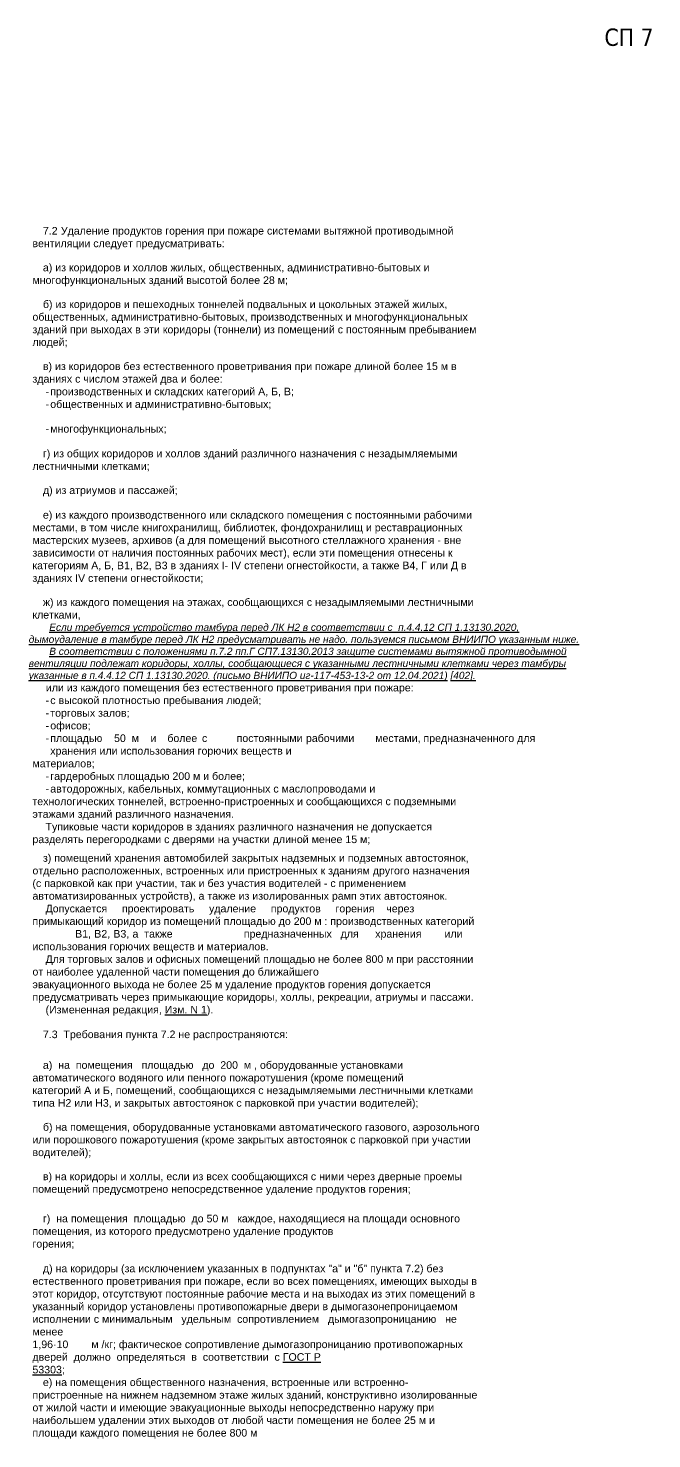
# Model space of a CAD drawing. Header units: millimetres. Extents: x -584918 to 2941280, y 3000189 to 4229862.
# Drawn here: x 1347247 to 1632297, y 3550140 to 4194546 of the extents above; entities that cross this region are included whole.
import ezdxf

# ---------------------------------------------------------------- set-up
doc = ezdxf.new("R2010")
doc.units = ezdxf.units.MM
doc.layers.add('экспертиза ДУ', color=1, linetype='Continuous', lineweight=0)
doc.layers.add('экспертиза ДУ пояснения', color=6, linetype='Continuous', lineweight=0)
doc.styles.add('ЭКСПЕРТИЗА', font='tahoma.ttf')

msp = doc.modelspace()

# ---------------------------------------------------------------- texts
at = {"layer": 'экспертиза ДУ', "color": 2, "lineweight": 0, "insert": (1610637.3, 4194402.721, 0), "char_height": 7918.0388, "width": 127317.93803, "attachment_point": 1, "style": 'ЭКСПЕРТИЗА'}
msp.add_mtext('\\A1;СП 7', dxfattribs=at)
at = {"layer": 'экспертиза ДУ пояснения', "color": 2, "lineweight": 0, "insert": (1347508.433, 4103740.286), "char_height": 3959.019419, "width": 252152.62939, "attachment_point": 1, "style": 'ЭКСПЕРТИЗА'}
msp.add_mtext('\\pi4783.80193,l1682.58325,t14681.35048;{\\fArial|b0|i0|c204|p34;\\H0.875x;\\C0;7.2^IУдаление продуктов горения при пожаре системами вытяжной противодымной \\P\\pi0;вентиляции следует предусматривать:\\fTimes New Roman|b0|i0|c204|p18;\\P\\pl0,tz;\\H0.90476x;\\P\\pi4783.80193,l1682.58325;\\fArial|b0|i0|c204|p34;\\H1.10526x;а) из коридоров и холлов жилых, общественных, административно-бытовых и \\P\\pi0;многофункциональных зданий высотой более 28 м;\\fTimes New Roman|b0|i0|c204|p18;\\P\\pl0;\\H0.90476x;\\P\\pi4783.80193,l1682.58325;\\fArial|b0|i0|c204|p34;\\H1.10526x;б) из коридоров и пешеходных тоннелей подвальных и цокольных этажей жилых, \\P\\pi0;общественных, административно-бытовых, производственных и многофункциональных \\Pзданий при выходах в эти коридоры (тоннели) из помещений с постоянным пребыванием \\Pлюдей;\\fTimes New Roman|b0|i0|c204|p18;\\P\\pl0;\\H0.90476x;\\P\\pi4783.80193,l1682.58325;\\fArial|b0|i0|c204|p34;\\H1.10526x;в) из коридоров без естественного проветривания при пожаре длиной более 15 м в \\P\\pi0;зданиях с числом этажей два и более:\\fTimes New Roman|b0|i0|c204|p18;\\P\\pi-2177.46068,l9831.55169,t9831.55169,9848.0608;\\fArial|b0|i0|c204|p34;-^Iпроизводственных и складских категорий А, Б, В;\\fTimes New Roman|b0|i0|c204|p18;\\P\\fArial|b0|i0|c204|p34;-^Iобщественных и административно-бытовых;\\fTimes New Roman|b0|i0|c204|p18;\\P\\pi0,l0,tz;\\H0.95238x;\\P\\pi-2177.46068,l9831.55169,t9831.55169,9848.0608;\\fArial|b0|i0|c204|p34;\\H1.05x;-^Iмногофункциональных;\\fTimes New Roman|b0|i0|c204|p18;\\P\\pi0,l0,tz;\\H0.95238x;\\P\\pi4783.80193,l1682.58325;\\fArial|b0|i0|c204|p34;\\H1.05x;г) из общих коридоров и холлов зданий различного назначения с незадымляемыми \\P\\pi0;лестничными клетками;\\fTimes New Roman|b0|i0|c204|p18;\\P\\pl0;\\H0.90476x;\\P\\pl6482.8943;\\fArial|b0|i0|c204|p34;\\H1.10526x;д) из атриумов и пассажей;\\fTimes New Roman|b0|i0|c204|p18;\\P\\pl0;\\H0.95238x;\\P\\pi4783.80193,l1682.58325;\\fArial|b0|i0|c204|p34;\\H1.05x;е) из каждого производственного или складского помещения с постоянными рабочими \\P\\pi0;местами, в том числе книгохранилищ, библиотек, фондохранилищ и реставрационных \\Pмастерских музеев, архивов (а для помещений высотного стеллажного хранения - вне \\Pзависимости от наличия постоянных рабочих мест), если эти помещения отнесены к \\Pкатегориям А, Б, B1, В2, В3 в зданиях I- IV степени огнестойкости, а также В4, Г или Д в \\Pзданиях IV степени огнестойкости;\\fTimes New Roman|b0|i0|c204|p18;\\P\\pl0;\\H0.90476x;\\P\\pi4783.80193,l1682.58325;\\fArial|b0|i0|c204|p34;\\H1.10526x;ж) из каждого помещения на этажах, сообщающихся с незадымляемыми лестничными \\P\\pi0;клетками,\\P\\pi9369.69249,l0;\\fArial|b0|i1|c204|p34;\\H0.95238x;\\LЕсли требуется устройство тамбура перед ЛК Н2 в соответствии с  п.4.4.12 СП 1.13130.2020, дымоудаление в тамбуре перед ЛК Н2 предусматривать не надо. пользуемся письмом ВНИИПО указанным ниже.\\PВ соответствии с положениями п.7.2 пп.Г СП7.13130.2013 защите системами вытяжной противодымной вентиляции подлежат коридоры, холлы, сообщающиеся с указанными лестничными клетками через тамбуры указанные в п.4.4.12 СП 1.13130.2020. (письмо ВНИИПО иг-117-453-13-2 от 12\\fTimes New Roman|b0|i1|c204|p18;.\\fArial|b0|i1|c204|p34;04.2021) [402].\\fTimes New Roman|b0|i1|c204|p18;\\P\\pi4783.80193,l1682.58325;\\fArial|b0|i0|c204|p34;\\H1.05x;\\l или из каждого помещения без естественного проветривания при пожаре:\\fTimes New Roman|b0|i0|c204|p18;\\P\\pi-2177.46068,l9831.55169,t9831.55169,9848.0608;\\fArial|b0|i0|c204|p34;-^Iс высокой плотностью пребывания людей;\\fTimes New Roman|b0|i0|c204|p18;\\P\\fArial|b0|i0|c204|p34;-^Iторговых залов;\\fTimes New Roman|b0|i0|c204|p18;\\P\\fArial|b0|i0|c204|p34;-^Iофисов;\\fTimes New Roman|b0|i0|c204|p18;\\P\\pt9831.55169,63344.3107,79180.38837,95016.46604,1.26689E+005,1.58361E+005;\\fArial|b0|i0|c204|p34;-^Iплощадью    50  м\\fTimes New Roman|b0|i0|c204|p18;    \\fArial|b0|i0|c204|p34;и^Iболее^Iс^Iпостоянными^Iрабочими^Iместами, предназначенного для \\P\\pi0,t9848.0608;хранения или использования горючих веществ и\\fTimes New Roman|b0|i0|c204|p18;\\P\\pl1682.58325,tz;\\fArial|b0|i0|c204|p34;материалов;\\fTimes New Roman|b0|i0|c204|p18;\\P\\pi-2177.46068,l9831.55169,t9831.55169,9848.0608;\\fArial|b0|i0|c204|p34;-^Iгардеробных площадью 200 м\\fTimes New Roman|b0|i0|c204|p18; \\fArial|b0|i0|c204|p34;и более;\\fTimes New Roman|b0|i0|c204|p18;\\P\\fArial|b0|i0|c204|p34;-^Iавтодорожных, кабельных, коммутационных с маслопроводами и\\fTimes New Roman|b0|i0|c204|p18;\\P\\pi0,l1682.58325,tz;\\fArial|b0|i0|c204|p34;технологических тоннелей, встроенно-пристроенных и сообщающихся с подземными \\Pэтажами зданий различного назначения.\\fTimes New Roman|b0|i0|c204|p18;\\P\\pi5988.01687;\\fArial|b0|i0|c204|p34;Тупиковые части коридоров в зданиях различного назначения не допускается \\P\\pi0;разделять перегородками с дверями на участки длиной менее 15 м;\\fTimes New Roman|b0|i0|c204|p18;\\P\\pl0;\\H0.47619x;\\P\\pi4783.80193,l1682.58325;\\fArial|b0|i0|c204|p34;\\H2.1x;з) помещений хранения автомобилей закрытых надземных и подземных автостоянок, \\P\\pi0;отдельно расположенных, встроенных или пристроенных к зданиям другого назначения \\P(с парковкой как при участии, так и без участия водителей - с применением \\Pавтоматизированных устройств), а также из изолированных рамп этих автостоянок.\\fTimes New Roman|b0|i0|c204|p18;\\P\\pl7670.60012;\\fArial|b0|i0|c204|p34;Допускается     проектировать     удаление     продуктов     горения    через\\fTimes New Roman|b0|i0|c204|p18;\\P\\pl1682.58325,t21197.263,29940.08435,38666.43618,47409.25754,52786.91238,65587.76823,98299.16618,1.07751E+005,1.26326E+005;\\fArial|b0|i0|c204|p34;примыкающий коридор из помещений площадью до 200 м : производственных категорий\\P\\pt21197.263,29940.08435,38666.43618,47409.25754,52786.91238,98299.16618,1.42525E+005,1.58361E+005,1.90033E+005;^IB1,^IВ2,^IВ3,^Iа^Iтакже^Iпредназначенных^Iдля^Iхранения^Iили\\fTimes New Roman|b0|i0|c204|p18;\\P\\ptz;\\fArial|b0|i0|c204|p34;использования горючих веществ и материалов.\\fTimes New Roman|b0|i0|c204|p18;\\P\\pi5988.01687;\\fArial|b0|i0|c204|p34;Для торговых залов и офисных помещений площадью не более 800 м\\fTimes New Roman|b0|i0|c204|p18; \\fArial|b0|i0|c204|p34;при расстоянии \\P\\pi0;от наиболее удаленной части помещения до ближайшего\\fTimes New Roman|b0|i0|c204|p18;\\P\\fArial|b0|i0|c204|p34;эвакуационного выхода не более 25 м удаление продуктов горения допускается \\Pпредусматривать через примыкающие коридоры, холлы, рекреации, атриумы и пассажи.\\fTimes New Roman|b0|i0|c204|p18;\\P\\pl7670.60012;\\fArial|b0|i0|c204|p34;(Измененная редакция, \\L\\C5;\\c15532032;Изм. N 1\\l\\C0;).\\fTimes New Roman|b0|i0|c204|p18;\\P\\pl0;\\H0.95238x;\\P\\pi-5757.08727,l12223.47245,t15836.07767;\\fArial|b0|i0|c204|p34;\\H1.05x;7.3^IТребования пункта 7.2 не распространяются:\\fTimes New Roman|b0|i0|c204|p18;\\P\\pi0,l0,tz;\\H1.42857x;\\P\\pi4783.80193,l1682.58325;\\fArial|b0|i0|c204|p34;\\H0.7x;а)  на  помещения   площадью   до  200  м , оборудованные установками \\P\\pi0;автоматического водяного или пенного пожаротушения (кроме помещений\\fTimes New Roman|b0|i0|c204|p18;\\P\\fArial|b0|i0|c204|p34;категорий А и Б, помещений, сообщающихся с незадымляемыми лестничными клетками \\Pтипа Н2 или Н3, и закрытых автостоянок с парковкой при участии водителей);\\fTimes New Roman|b0|i0|c204|p18;\\P\\pl0;\\H0.90476x;\\P\\pi4783.80193,l1682.58325;\\fArial|b0|i0|c204|p34;\\H1.10526x;б) на помещения, оборудованные установками автоматического газового, аэрозольного \\P\\pi0;или порошкового пожаротушения (кроме закрытых автостоянок с парковкой при участии \\Pводителей);\\fTimes New Roman|b0|i0|c204|p18;\\P\\pl0;\\H0.90476x;\\P\\pi4783.80193,l1682.58325;\\fArial|b0|i0|c204|p34;\\H1.10526x;в) на коридоры и холлы, если из всех сообщающихся с ними через дверные проемы \\P\\pi0;помещений предусмотрено непосредственное удаление продуктов горения;\\fTimes New Roman|b0|i0|c204|p18;\\P\\pl0;\\H1.33333x;\\P\\pi4783.80193,l1682.58325;\\fArial|b0|i0|c204|p34;\\H0.75x;г)  на помещения  площадью  до 50 м \\fTimes New Roman|b0|i0|c204|p18;  \\fArial|b0|i0|c204|p34;каждое, находящиеся на площади основного \\P\\pi0;помещения, из которого предусмотрено удаление продуктов\\fTimes New Roman|b0|i0|c204|p18;\\P\\fArial|b0|i0|c204|p34;горения;\\fTimes New Roman|b0|i0|c204|p18;\\P\\pl0;\\H0.95238x;\\P\\pi4783.80193,l1682.58325;\\fArial|b0|i0|c204|p34;\\H1.05x;д) на коридоры (за исключением указанных в подпунктах "а" и "б" пункта 7.2) без \\P\\pi0;естественного проветривания при пожаре, если во всех помещениях, имеющих выходы в \\Pэтот коридор, отсутствуют постоянные рабочие места и на выходах из этих помещений в \\Pуказанный коридор установлены противопожарные двери в дымогазонепроницаемом \\Pисполнении с минимальным   удельным  сопротивлением   дымогазопроницанию   не \\Pменее\\fTimes New Roman|b0|i0|c204|p18;\\P\\fArial|b0|i0|c204|p34;1,96·10 \\fTimes New Roman|b0|i0|c204|p18;       \\fArial|b0|i0|c204|p34;м /кг; фактическое сопротивление дымогазопроницанию противопожарных  \\Pдверей  должно  определяться  в  соответствии  с \\L\\C5;\\c15532032;ГОСТ Р\\fTimes New Roman|b0|i0|c204|p18;\\l\\C0;\\P\\fArial|b0|i0|c204|p34;\\L\\C5;\\c15532032;53303\\l\\C0;;\\fTimes New Roman|b0|i0|c204|p18;\\P\\pi4783.80193;\\fArial|b0|i0|c204|p34;е) на помещения общественного назначения, встроенные или встроенно- \\P\\pi0;пристроенные на нижнем надземном этаже жилых зданий, конструктивно изолированные \\Pот жилой части и имеющие эвакуационные выходы непосредственно наружу при \\Pнаибольшем удалении этих выходов от любой части помещения не более 25 м и \\Pплощади каждого помещения не более 800 м\\P}', dxfattribs=at)

doc.saveas('drawing.dxf')
